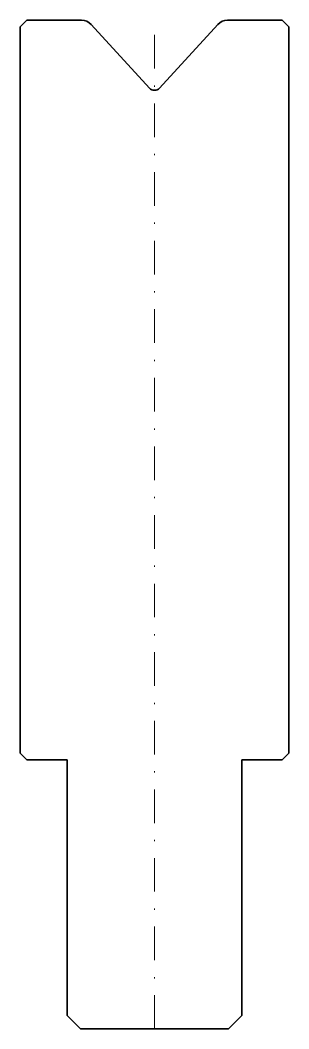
# Model space of a CAD drawing. Header units: millimetres. Extents: x -10 to 10, y -75 to 0.
import ezdxf

# ---------------------------------------------------------------- set-up
doc = ezdxf.new("R2010")
doc.units = ezdxf.units.MM
doc.header["$LTSCALE"] = 5
doc.linetypes.add('AUSGEZOGEN', pattern=[0])
doc.linetypes.add('DASHDOT', pattern=[1, 0.5, -0.25, 0, -0.25])
doc.layers.add('2', color=7, linetype='Continuous')

msp = doc.modelspace()

# ---------------------------------------------------------------- linework, layer by layer
at = {"layer": '2', "color": 7, "linetype": 'AUSGEZOGEN', "lineweight": 35}
for p, q in [((-9.5, 0), (-10, -0.5)), ((-5.44, 0), (-9.5, 0)), ((9.5, 0), (5.44, 0)), ((10, -0.5), (9.5, 0)), ((-10, -0.5), (-10, -54.5)), ((-0.369, -5.054), (-4.703, -0.324)), ((4.703, -0.324), (0.369, -5.054)), ((10, -54.5), (10, -0.5)), ((-10, -54.5), (-9.5, -55)), ((9.5, -55), (10, -54.5)), ((-9.5, -55), (-6.5, -55)), ((-6.5, -55), (-6.5, -74)), ((6.5, -74), (6.5, -55)), ((6.5, -55), (9.5, -55)), ((-6.5, -74), (-5.5, -75)), ((5.5, -75), (6.5, -74)), ((-5.5, -75), (5.5, -75))]:
    msp.add_line(p, q, dxfattribs=at)
at = {"layer": '2', "color": 7, "linetype": 'DASHDOT', "lineweight": 18}
msp.add_line((0, -75), (0, 0), dxfattribs=at)
at = {"layer": '2', "color": 7, "linetype": 'AUSGEZOGEN', "lineweight": 35}
for centre, radius, start, end in [((-5.44, -1), 1, 42.5, 90), ((5.44, -1), 1, 90, 137.5), ((0, -4.716), 0.5, 222.5, 317.5)]:
    msp.add_arc(centre, radius, start, end, dxfattribs=at)

doc.saveas('drawing.dxf')
